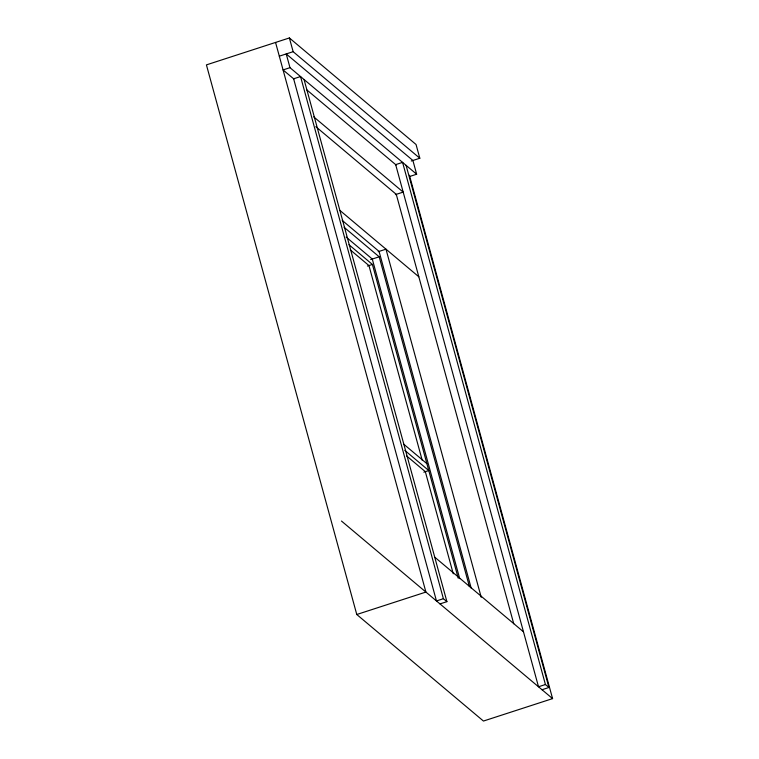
<?xml version="1.0" encoding="UTF-8"?>
<svg xmlns="http://www.w3.org/2000/svg" width="759" height="759" viewBox="0 0 759 759"><rect width="100%" height="100%" fill="white"/><g stroke="black" fill="none" stroke-linecap="round" stroke-linejoin="round"><path stroke-width="1.14" d="M411.302 160.993L419.812 158.233L416.046 144.495L289.378 37.95L206.42 64.885L356.777 614.505L483.445 721.05L552.58 698.612L409.414 175.263M279.312 56.175L293.145 51.688L419.812 158.233M409.737 176.458L416.653 174.219L289.985 67.674L283.069 69.923L293.932 79.05M395.382 194.636L403.181 192.103L313.704 116.839M378.21 251.694L385.98 249.17L481.225 597.295M370.686 259.569L379.187 256.808L469.423 586.631M367.46 266.039L372.394 264.445L458.246 578.244M423.845 472.155L428.788 470.552L404.784 450.372M356.777 614.505L425.913 592.067L275.555 42.438M443.389 598.699L436.472 600.948L293.629 78.794L300.545 76.555L443.389 598.699L446.909 601.659L439.992 603.908M545.427 684.523L538.51 686.772L395.667 164.627L402.583 162.379L545.427 684.523L548.937 687.483L542.03 689.732M306.598 89.704L396.17 165.045M315.829 126.687L396.274 194.351L513.748 623.775M340.098 210.575L418.826 276.788M342.186 220.385L379.073 251.419L471.187 588.13M344.055 227.254L379.187 256.808M346.151 237.074L372.28 259.047L459.698 578.605M348.941 244.711L372.394 264.445M350.279 249.863L368.94 265.565L422.203 460.248M403.797 444.243L426.9 463.683M406.663 455.979L425.325 471.671L453.256 573.785M434.898 557.305L523.473 631.811M341.474 521.044L552.58 698.612M416.653 174.219L412.896 160.472L286.228 53.936L289.985 67.674M406.093 165.339L548.937 687.483M304.065 79.515L446.909 601.659M289.378 37.95L293.145 51.688"/></g></svg>
